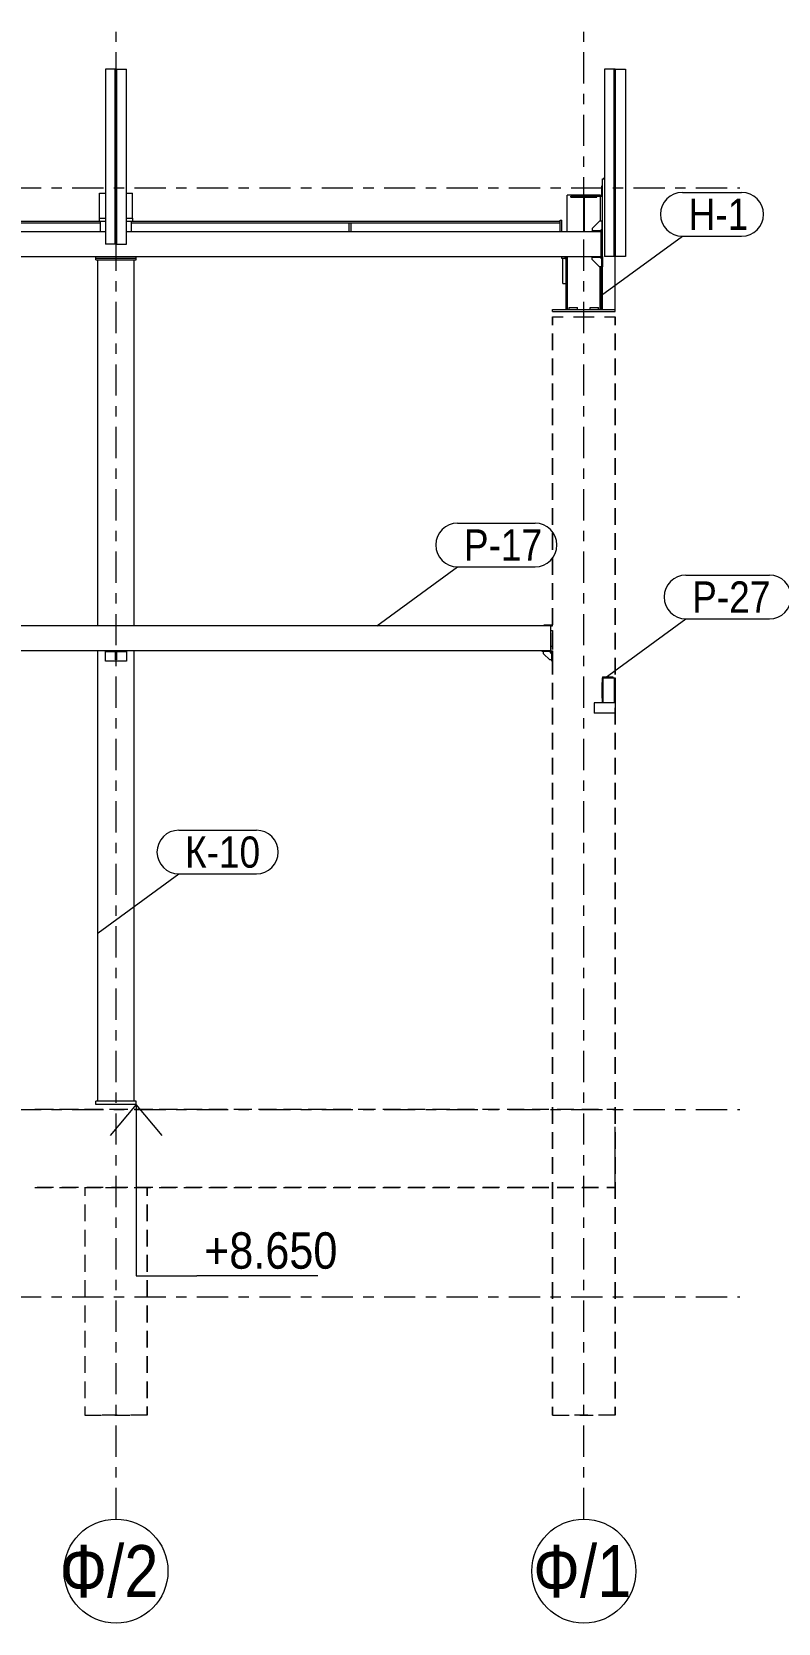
# Model space of a CAD drawing. Header units: millimetres. Extents: x -423 to 766, y -621 to 220.
# Drawn here: x 407.8 to 479.6, y -226.9 to -74 of the extents above; entities that cross this region are included whole.
import ezdxf

# ---------------------------------------------------------------- set-up
doc = ezdxf.new("R2010")
doc.units = ezdxf.units.MM
doc.linetypes.add('XKITLINE00', pattern=[0])
doc.linetypes.add('XKITLINE03', pattern=[6, 3, -1, 1, -1])
for name, color, linetype, lineweight in [('LevelText', 7, 'Continuous', 0), ('Part', 2, 'Continuous', 0), ('PartMark', 3, 'Continuous', 0), ('ReferenceModel', 1, 'Continuous', 0), ('S-GRID', 1, 'Continuous', 0)]:
    doc.layers.add(name, color=color, linetype=linetype, lineweight=lineweight)
doc.styles.add('GOST type A', font='ARIAL.TTF')

msp = doc.modelspace()

# ---------------------------------------------------------------- linework, layer by layer
at = {"layer": 'LevelText', "linetype": 'XKITLINE00', "lineweight": 0}
for p, q in [((417.88, -177.05), (415.38, -180.05)), ((417.88, -177.05), (417.88, -193.55)), ((420.38, -180.05), (417.88, -177.05)), ((417.88, -193.55), (423.7, -193.55)), ((435.36, -193.55), (423.7, -193.55))]:
    msp.add_line(p, q, dxfattribs=at)
at = {"layer": 'Part', "linetype": 'XKITLINE00', "lineweight": 0}
for p, q in [((415.93, -77.55), (414.93, -77.55)), ((414.93, -77.55), (414.93, -94.35)), ((415.85, -94.35), (415.85, -77.55)), ((415.93, -94.35), (415.93, -77.55)), ((415.93, -77.55), (416.93, -77.55)), ((415.93, -77.55), (415.93, -94.35)), ((416.01, -94.35), (416.01, -77.55)), ((416.93, -94.35), (416.93, -77.55)), ((463.93, -77.55), (462.93, -77.55)), ((462.93, -77.55), (462.93, -95.55)), ((463.85, -95.55), (463.85, -77.55)), ((463.93, -77.55), (464.93, -77.55)), ((463.93, -77.55), (463.93, -95.55)), ((464.93, -77.55), (464.93, -95.55)), ((462.73, -100.65), (462.73, -88.09)), ((462.73, -88.09), (462.93, -88.09)), ((462.93, -88.05), (462.78, -88.05)), ((462.78, -88.05), (462.78, -88.09)), ((414.33, -91.86), (414.33, -89.46)), ((414.33, -89.46), (414.93, -89.46)), ((416.93, -89.46), (417.53, -89.46)), ((417.53, -91.86), (417.53, -89.46)), ((459.33, -93.15), (459.33, -89.65)), ((462.53, -89.65), (459.33, -89.65)), ((459.68, -89.65), (459.68, -89.61)), ((459.68, -89.83), (459.68, -89.75)), ((459.68, -89.75), (462.18, -89.75)), ((459.68, -89.83), (462.18, -89.83)), ((460.89, -89.83), (460.89, -93.15)), ((460.89, -89.83), (460.97, -89.83)), ((460.97, -89.83), (460.97, -93.15)), ((461.73, -89.75), (461.73, -89.67)), ((461.73, -89.67), (462.65, -89.67)), ((462.18, -89.65), (462.18, -89.61)), ((462.18, -89.75), (462.73, -89.75)), ((462.18, -89.83), (462.18, -89.75)), ((462.53, -89.67), (462.53, -89.65)), ((462.53, -92.15), (462.53, -89.75)), ((462.65, -89.67), (462.65, -88.75)), ((462.65, -88.75), (462.73, -88.75)), ((417.53, -91.76), (417.53, -90.66)), ((460.89, -90.89), (460.97, -90.89)), ((462.53, -92.15), (462.53, -90.75)), ((371.93, -93.15), (414.93, -93.15)), ((373.21, -92.16), (414.43, -92.16)), ((373.21, -92.3), (414.43, -92.3)), ((414.33, -91.86), (414.93, -91.86)), ((414.33, -92.16), (414.33, -91.86)), ((414.43, -92.15), (414.93, -92.15)), ((414.43, -93.15), (414.43, -92.15)), ((414.43, -93.15), (414.93, -93.15)), ((416.93, -91.86), (417.53, -91.86)), ((416.93, -92.15), (417.43, -92.15)), ((416.93, -93.15), (462.59, -93.15)), ((416.93, -93.15), (417.43, -93.15)), ((417.43, -93.15), (417.43, -92.15)), ((417.43, -92.16), (458.65, -92.16)), ((417.43, -92.3), (458.65, -92.3)), ((417.53, -91.86), (417.53, -92.16)), ((438.35, -93.15), (438.35, -92.31)), ((438.35, -92.31), (438.51, -92.31)), ((438.51, -92.31), (438.51, -93.15)), ((458.65, -92.06), (458.81, -92.06)), ((458.65, -92.16), (458.65, -92.06)), ((458.65, -92.3), (458.65, -92.16)), ((458.65, -93.15), (458.65, -92.3)), ((458.81, -93.15), (458.81, -92.06)), ((462.45, -92.15), (461.73, -92.87)), ((461.73, -92.87), (461.73, -93.07)), ((462.65, -93.07), (461.73, -93.07)), ((461.73, -93.07), (461.73, -93.15)), ((461.73, -93.15), (462.73, -93.15)), ((462.65, -92.15), (462.45, -92.15)), ((462.5, -93.07), (462.65, -92.92)), ((462.53, -93.07), (462.53, -93.04)), ((462.53, -93.07), (462.53, -93.04)), ((462.59, -95.55), (462.59, -93.15)), ((462.63, -93.2), (462.59, -93.2)), ((462.63, -95.5), (462.63, -93.2)), ((462.73, -92.15), (462.65, -92.15)), ((462.65, -92.15), (462.65, -93.07)), ((462.73, -93.15), (462.73, -92.15)), ((415.93, -94.35), (414.93, -94.35)), ((415.93, -94.35), (416.93, -94.35)), ((462.63, -93.45), (462.64, -93.45)), ((462.63, -93.75), (462.64, -93.75)), ((462.64, -93.45), (462.64, -93.75)), ((462.64, -95.55), (462.64, -93.75)), ((371.93, -95.55), (462.59, -95.55)), ((373.21, -95.56), (413.98, -95.56)), ((413.98, -95.72), (413.98, -95.56)), ((413.98, -95.56), (417.88, -95.56)), ((413.98, -95.88), (413.98, -95.72)), ((413.98, -95.72), (417.88, -95.72)), ((413.98, -95.72), (417.88, -95.72)), ((413.98, -95.88), (417.88, -95.88)), ((414.19, -131.05), (414.19, -95.88)), ((417.67, -131.05), (417.67, -95.88)), ((417.88, -95.56), (458.65, -95.56)), ((417.88, -95.72), (417.88, -95.56)), ((417.88, -95.88), (417.88, -95.72)), ((458.65, -95.56), (458.65, -95.55)), ((458.65, -95.56), (458.81, -95.56)), ((458.81, -95.75), (458.81, -95.55)), ((459.11, -95.75), (458.81, -95.75)), ((458.92, -98.15), (458.92, -95.75)), ((459.11, -95.55), (459.11, -95.75)), ((459.11, -95.75), (459.21, -95.75)), ((459.21, -95.75), (459.21, -95.55)), ((459.21, -95.75), (459.22, -95.75)), ((459.22, -100.65), (459.22, -95.55)), ((459.37, -100.65), (459.37, -95.55)), ((461.73, -95.63), (461.73, -95.55)), ((461.73, -95.55), (462.73, -95.55)), ((462.65, -95.63), (461.73, -95.63)), ((461.73, -95.83), (461.73, -95.63)), ((462.45, -96.55), (461.73, -95.83)), ((462.65, -95.78), (462.5, -95.63)), ((462.59, -95.5), (462.63, -95.5)), ((462.64, -95.77), (462.64, -95.63)), ((462.65, -96.55), (462.65, -95.63)), ((462.73, -95.55), (462.73, -96.55)), ((463.93, -95.55), (462.93, -95.55)), ((463.93, -100.65), (463.93, -95.55)), ((464.93, -95.55), (463.93, -95.55)), ((462.65, -96.55), (462.45, -96.55)), ((462.49, -100.65), (462.49, -96.55)), ((462.64, -100.65), (462.64, -96.55)), ((462.73, -96.55), (462.65, -96.55)), ((458.92, -98.15), (459.22, -98.15)), ((457.93, -100.85), (457.93, -100.65)), ((457.93, -100.65), (463.93, -100.65)), ((457.93, -100.85), (463.93, -100.85)), ((459.53, -100.65), (459.53, -100.45)), ((459.53, -100.45), (460.33, -100.45)), ((460.33, -100.65), (460.33, -100.45)), ((461.53, -100.65), (461.53, -100.45)), ((461.53, -100.45), (462.33, -100.45)), ((462.33, -100.65), (462.33, -100.45)), ((462.73, -100.65), (463.93, -100.65)), ((463.93, -100.85), (463.93, -100.65)), ((457.73, -131.05), (374.13, -131.05)), ((457.13, -131.05), (457.13, -130.97)), ((457.13, -130.97), (457.93, -130.97)), ((457.73, -131.05), (457.93, -131.05)), ((457.73, -131.05), (457.73, -133.45)), ((457.77, -131.09), (457.73, -131.09)), ((457.77, -133.41), (457.77, -131.09)), ((457.77, -131.5), (457.93, -131.5)), ((457.93, -131.05), (457.93, -130.97)), ((457.93, -131.5), (457.93, -133)), ((457.77, -133), (457.93, -133)), ((457.73, -133.45), (374.13, -133.45)), ((414.19, -176.75), (414.19, -133.45)), ((414.93, -134.45), (414.93, -133.45)), ((414.93, -133.53), (416.93, -133.53)), ((416.93, -134.45), (414.93, -134.45)), ((415.88, -134.33), (415.88, -133.53)), ((415.88, -133.73), (415.98, -133.73)), ((415.98, -134.33), (415.88, -134.33)), ((415.98, -133.53), (415.98, -134.33)), ((416.93, -133.45), (416.93, -134.45)), ((417.67, -176.75), (417.67, -133.45)), ((456.93, -133.53), (456.93, -133.45)), ((456.93, -133.45), (457.93, -133.45)), ((457.85, -133.53), (456.93, -133.53)), ((457.05, -133.73), (457.05, -133.53)), ((457.65, -134.33), (457.05, -133.73)), ((457.85, -133.73), (457.65, -133.53)), ((457.85, -134.33), (457.65, -134.33)), ((457.73, -133.41), (457.77, -133.41)), ((457.85, -134.45), (457.85, -133.53)), ((457.93, -134.45), (457.85, -134.45)), ((457.93, -133.45), (457.93, -134.45)), ((462.73, -135.97), (463.73, -135.97)), ((462.73, -135.97), (462.73, -136.05)), ((462.73, -136.05), (463.73, -136.05)), ((462.73, -136.5), (462.73, -136.05)), ((463.89, -136.09), (462.77, -136.09)), ((462.77, -136.09), (462.77, -138.41)), ((463.73, -135.97), (463.73, -136.05)), ((463.73, -136.05), (463.93, -136.05)), ((463.89, -138.41), (463.89, -136.09)), ((463.93, -136.05), (463.93, -138.45)), ((462.65, -136.5), (462.65, -138)), ((462.65, -136.5), (462.73, -136.5)), ((462.73, -136.5), (462.73, -138)), ((463.93, -138.45), (461.93, -138.45)), ((461.93, -138.45), (461.93, -139.45)), ((462.65, -138), (462.73, -138)), ((462.73, -138.45), (462.73, -138)), ((462.77, -138.41), (463.89, -138.41)), ((463.93, -138.45), (463.93, -139.45)), ((463.93, -139.45), (461.93, -139.45)), ((413.98, -177.05), (413.98, -176.75)), ((417.88, -176.75), (413.98, -176.75)), ((417.88, -177.05), (413.98, -177.05)), ((417.88, -177.05), (417.88, -176.75))]:
    msp.add_line(p, q, dxfattribs=at)
at = {"layer": 'PartMark', "linetype": 'XKITLINE00', "lineweight": 0}
for p, q in [((470.41, -89.39), (476.11, -89.39)), ((462.64, -99.27), (470.41, -93.59)), ((470.41, -93.59), (476.11, -93.59)), ((448.79, -121.18), (456.24, -121.18)), ((441.01, -131.06), (448.79, -125.38)), ((448.79, -125.38), (456.24, -125.38)), ((470.75, -126.18), (478.79, -126.18)), ((462.97, -136.06), (470.75, -130.38)), ((470.75, -130.38), (478.79, -130.38)), ((421.97, -150.7), (429.43, -150.7)), ((414.2, -160.57), (421.97, -154.9)), ((421.97, -154.9), (429.43, -154.9))]:
    msp.add_line(p, q, dxfattribs=at)
for centre, start, end in [((470.41, -91.49), 90, 270), ((476.11, -91.49), 270, 90), ((448.79, -123.28), 90, 270), ((456.24, -123.28), 270, 90), ((470.75, -128.28), 90, 270), ((478.79, -128.28), 270, 90), ((421.97, -152.8), 90, 270), ((429.43, -152.8), 270, 90)]:
    msp.add_arc(centre, 2.1, start, end, dxfattribs=at)
at = {"layer": 'ReferenceModel', "linetype": 'XKITLINE00', "lineweight": 0}
for p, q in [((457.93, -101.35), (457.93, -102.15)), ((457.93, -101.35), (458.93, -101.35)), ((457.93, -102.15), (457.93, -101.35)), ((457.93, -101.35), (458.93, -101.35)), ((457.93, -101.35), (457.93, -102.15)), ((457.93, -101.35), (458.93, -101.35)), ((459.93, -101.35), (461.93, -101.35)), ((459.93, -101.35), (461.93, -101.35)), ((459.93, -101.35), (461.93, -101.35)), ((462.93, -101.35), (463.93, -101.35)), ((462.93, -101.35), (463.93, -101.35)), ((462.93, -101.35), (463.93, -101.35)), ((463.93, -101.35), (463.93, -102.15)), ((463.93, -102.15), (463.93, -101.35)), ((463.93, -101.35), (463.93, -102.15)), ((457.93, -102.95), (457.93, -104.55)), ((457.93, -104.55), (457.93, -102.95)), ((457.93, -102.95), (457.93, -104.55)), ((463.93, -102.95), (463.93, -104.55)), ((463.93, -104.55), (463.93, -102.95)), ((463.93, -102.95), (463.93, -104.55)), ((457.93, -105.35), (457.93, -106.95)), ((457.93, -106.95), (457.93, -105.35)), ((457.93, -105.35), (457.93, -106.95)), ((463.93, -105.35), (463.93, -106.95)), ((463.93, -106.95), (463.93, -105.35)), ((463.93, -105.35), (463.93, -106.95)), ((457.93, -107.75), (457.93, -109.35)), ((457.93, -109.35), (457.93, -107.75)), ((457.93, -107.75), (457.93, -109.35)), ((463.93, -107.75), (463.93, -109.35)), ((463.93, -109.35), (463.93, -107.75)), ((463.93, -107.75), (463.93, -109.35)), ((457.93, -110.15), (457.93, -111.75)), ((457.93, -111.75), (457.93, -110.15)), ((457.93, -110.15), (457.93, -111.75)), ((463.93, -110.15), (463.93, -111.75)), ((463.93, -111.75), (463.93, -110.15)), ((463.93, -110.15), (463.93, -111.75)), ((457.93, -112.55), (457.93, -114.15)), ((457.93, -114.15), (457.93, -112.55)), ((457.93, -112.55), (457.93, -114.15)), ((463.93, -112.55), (463.93, -114.15)), ((463.93, -114.15), (463.93, -112.55)), ((463.93, -112.55), (463.93, -114.15)), ((457.93, -114.95), (457.93, -116.55)), ((457.93, -116.55), (457.93, -114.95)), ((457.93, -114.95), (457.93, -116.55)), ((463.93, -114.95), (463.93, -116.55)), ((463.93, -116.55), (463.93, -114.95)), ((463.93, -114.95), (463.93, -116.55)), ((457.93, -117.35), (457.93, -118.95)), ((457.93, -118.95), (457.93, -117.35)), ((457.93, -117.35), (457.93, -118.95)), ((463.93, -117.35), (463.93, -118.95)), ((463.93, -118.95), (463.93, -117.35)), ((463.93, -117.35), (463.93, -118.95)), ((457.93, -119.75), (457.93, -121.35)), ((457.93, -121.35), (457.93, -119.75)), ((457.93, -119.75), (457.93, -121.35)), ((463.93, -119.75), (463.93, -121.35)), ((463.93, -121.35), (463.93, -119.75)), ((463.93, -119.75), (463.93, -121.35)), ((457.93, -122.15), (457.93, -123.75)), ((457.93, -123.75), (457.93, -122.15)), ((457.93, -122.15), (457.93, -123.75)), ((463.93, -122.15), (463.93, -123.75)), ((463.93, -123.75), (463.93, -122.15)), ((463.93, -122.15), (463.93, -123.75)), ((457.93, -124.55), (457.93, -126.14)), ((457.93, -126.14), (457.93, -124.55)), ((457.93, -124.55), (457.93, -126.14)), ((463.93, -124.55), (463.93, -126.14)), ((463.93, -126.14), (463.93, -124.55)), ((463.93, -124.55), (463.93, -126.14)), ((457.93, -126.94), (457.93, -128.54)), ((457.93, -128.54), (457.93, -126.94)), ((457.93, -126.94), (457.93, -128.54)), ((463.93, -126.94), (463.93, -128.54)), ((463.93, -128.54), (463.93, -126.94)), ((463.93, -126.94), (463.93, -128.54)), ((457.93, -129.34), (457.93, -130.94)), ((457.93, -130.94), (457.93, -129.34)), ((457.93, -129.34), (457.93, -130.94)), ((463.93, -129.34), (463.93, -130.94)), ((463.93, -130.94), (463.93, -129.34)), ((463.93, -129.34), (463.93, -130.94)), ((457.93, -131.74), (457.93, -133.34)), ((457.93, -133.34), (457.93, -131.74)), ((457.93, -131.74), (457.93, -133.34)), ((463.93, -131.74), (463.93, -133.34)), ((463.93, -133.34), (463.93, -131.74)), ((463.93, -131.74), (463.93, -133.34)), ((457.93, -134.14), (457.93, -135.74)), ((457.93, -135.74), (457.93, -134.14)), ((457.93, -134.14), (457.93, -135.74)), ((463.93, -134.14), (463.93, -135.74)), ((463.93, -135.74), (463.93, -134.14)), ((463.93, -134.14), (463.93, -135.74)), ((457.93, -136.54), (457.93, -138.14)), ((457.93, -138.14), (457.93, -136.54)), ((457.93, -136.54), (457.93, -138.14)), ((463.93, -136.54), (463.93, -138.14)), ((463.93, -138.14), (463.93, -136.54)), ((463.93, -136.54), (463.93, -138.14)), ((457.93, -138.94), (457.93, -140.54)), ((457.93, -140.54), (457.93, -138.94)), ((457.93, -138.94), (457.93, -140.54)), ((463.93, -138.94), (463.93, -140.54)), ((463.93, -140.54), (463.93, -138.94)), ((463.93, -138.94), (463.93, -140.54)), ((457.93, -141.34), (457.93, -142.94)), ((457.93, -142.94), (457.93, -141.34)), ((457.93, -141.34), (457.93, -142.94)), ((463.93, -141.34), (463.93, -142.94)), ((463.93, -142.94), (463.93, -141.34)), ((463.93, -141.34), (463.93, -142.94)), ((457.93, -143.74), (457.93, -145.34)), ((457.93, -145.34), (457.93, -143.74)), ((457.93, -143.74), (457.93, -145.34)), ((463.93, -143.74), (463.93, -145.34)), ((463.93, -145.34), (463.93, -143.74)), ((463.93, -143.74), (463.93, -145.34)), ((457.93, -146.14), (457.93, -147.74)), ((457.93, -147.74), (457.93, -146.14)), ((457.93, -146.14), (457.93, -147.74)), ((463.93, -146.14), (463.93, -147.74)), ((463.93, -147.74), (463.93, -146.14)), ((463.93, -146.14), (463.93, -147.74)), ((457.93, -148.54), (457.93, -150.14)), ((457.93, -150.14), (457.93, -148.54)), ((457.93, -148.54), (457.93, -150.14)), ((463.93, -148.54), (463.93, -150.14)), ((463.93, -150.14), (463.93, -148.54)), ((463.93, -148.54), (463.93, -150.14)), ((457.93, -150.94), (457.93, -152.54)), ((457.93, -152.54), (457.93, -150.94)), ((457.93, -150.94), (457.93, -152.54)), ((463.93, -150.94), (463.93, -152.54)), ((463.93, -152.54), (463.93, -150.94)), ((463.93, -150.94), (463.93, -152.54)), ((457.93, -153.34), (457.93, -154.94)), ((457.93, -154.94), (457.93, -153.34)), ((457.93, -153.34), (457.93, -154.94)), ((463.93, -153.34), (463.93, -154.94)), ((463.93, -154.94), (463.93, -153.34)), ((463.93, -153.34), (463.93, -154.94)), ((457.93, -155.74), (457.93, -157.34)), ((457.93, -157.34), (457.93, -155.74)), ((457.93, -155.74), (457.93, -157.34)), ((463.93, -155.74), (463.93, -157.34)), ((463.93, -157.34), (463.93, -155.74)), ((463.93, -155.74), (463.93, -157.34)), ((457.93, -158.14), (457.93, -159.74)), ((457.93, -159.74), (457.93, -158.14)), ((457.93, -158.14), (457.93, -159.74)), ((463.93, -158.14), (463.93, -159.74)), ((463.93, -159.74), (463.93, -158.14)), ((463.93, -158.14), (463.93, -159.74)), ((457.93, -160.54), (457.93, -162.14)), ((457.93, -162.14), (457.93, -160.54)), ((457.93, -160.54), (457.93, -162.14)), ((463.93, -160.54), (463.93, -162.14)), ((463.93, -162.14), (463.93, -160.54)), ((463.93, -160.54), (463.93, -162.14)), ((457.93, -162.94), (457.93, -164.53)), ((457.93, -164.53), (457.93, -162.94)), ((457.93, -162.94), (457.93, -164.53)), ((463.93, -162.94), (463.93, -164.53)), ((463.93, -164.53), (463.93, -162.94)), ((463.93, -162.94), (463.93, -164.53)), ((457.93, -165.33), (457.93, -166.93)), ((457.93, -166.93), (457.93, -165.33)), ((457.93, -165.33), (457.93, -166.93)), ((463.93, -165.33), (463.93, -166.93)), ((463.93, -166.93), (463.93, -165.33)), ((463.93, -165.33), (463.93, -166.93)), ((457.93, -167.73), (457.93, -169.33)), ((457.93, -169.33), (457.93, -167.73)), ((457.93, -167.73), (457.93, -169.33)), ((463.93, -167.73), (463.93, -169.33)), ((463.93, -169.33), (463.93, -167.73)), ((463.93, -167.73), (463.93, -169.33)), ((457.93, -170.13), (457.93, -171.73)), ((457.93, -171.73), (457.93, -170.13)), ((457.93, -170.13), (457.93, -171.73)), ((463.93, -170.13), (463.93, -171.73)), ((463.93, -171.73), (463.93, -170.13)), ((463.93, -170.13), (463.93, -171.73)), ((457.93, -172.53), (457.93, -174.13)), ((457.93, -174.13), (457.93, -172.53)), ((457.93, -172.53), (457.93, -174.13)), ((463.93, -172.53), (463.93, -174.13)), ((463.93, -174.13), (463.93, -172.53)), ((463.93, -172.53), (463.93, -174.13)), ((457.93, -174.93), (457.93, -176.53)), ((457.93, -176.53), (457.93, -174.93)), ((457.93, -174.93), (457.93, -176.53)), ((463.93, -174.93), (463.93, -176.53)), ((463.93, -176.53), (463.93, -174.93)), ((463.93, -174.93), (463.93, -176.53)), ((457.93, -177.33), (457.93, -178.93)), ((457.93, -178.93), (457.93, -177.33)), ((457.93, -177.33), (457.93, -178.93)), ((463.93, -177.33), (463.93, -178.93)), ((463.93, -178.93), (463.93, -177.33)), ((463.93, -177.33), (463.93, -178.93)), ((409.71, -177.55), (408.11, -177.55)), ((409.93, -177.55), (408.34, -177.55)), ((412.1, -177.55), (410.5, -177.55)), ((412.31, -177.55), (410.73, -177.55)), ((414.49, -177.55), (412.9, -177.55)), ((414.7, -177.55), (413.11, -177.55)), ((416.88, -177.55), (415.29, -177.55)), ((417.08, -177.55), (415.49, -177.55)), ((419.28, -177.55), (417.68, -177.55)), ((419.46, -177.55), (417.87, -177.55)), ((421.67, -177.55), (420.07, -177.55)), ((421.84, -177.55), (420.26, -177.55)), ((424.06, -177.55), (422.47, -177.55)), ((424.23, -177.55), (422.64, -177.55)), ((426.45, -177.55), (424.86, -177.55)), ((426.61, -177.55), (425.02, -177.55)), ((428.85, -177.55), (427.25, -177.55)), ((428.99, -177.55), (427.4, -177.55)), ((431.24, -177.55), (429.64, -177.55)), ((431.37, -177.55), (429.78, -177.55)), ((433.63, -177.55), (432.03, -177.55)), ((433.76, -177.55), (432.17, -177.55)), ((436.02, -177.55), (434.43, -177.55)), ((436.14, -177.55), (434.55, -177.55)), ((438.41, -177.55), (436.82, -177.55)), ((438.52, -177.55), (436.93, -177.55)), ((440.81, -177.55), (439.21, -177.55)), ((440.9, -177.55), (439.31, -177.55)), ((443.2, -177.55), (441.6, -177.55)), ((443.28, -177.55), (441.7, -177.55)), ((445.59, -177.55), (444, -177.55)), ((445.67, -177.55), (444.08, -177.55)), ((447.98, -177.55), (446.39, -177.55)), ((448.05, -177.55), (446.46, -177.55)), ((450.38, -177.55), (448.78, -177.55)), ((450.43, -177.55), (448.84, -177.55)), ((452.77, -177.55), (451.17, -177.55)), ((452.81, -177.55), (451.23, -177.55)), ((455.16, -177.55), (453.57, -177.55)), ((455.2, -177.55), (453.61, -177.55)), ((457.55, -177.55), (455.96, -177.55)), ((457.58, -177.55), (455.99, -177.55)), ((459.94, -177.55), (458.35, -177.55)), ((459.96, -177.55), (458.37, -177.55)), ((462.34, -177.55), (460.74, -177.55)), ((462.34, -177.55), (460.76, -177.55)), ((463.93, -177.55), (463.13, -177.55)), ((463.93, -177.55), (463.14, -177.55)), ((463.93, -178.38), (463.93, -177.55)), ((463.93, -178.73), (463.93, -177.55)), ((457.93, -179.73), (457.93, -181.33)), ((457.93, -181.33), (457.93, -179.73)), ((457.93, -179.73), (457.93, -181.33)), ((463.93, -180.88), (463.93, -179.22)), ((463.93, -179.73), (463.93, -181.33)), ((463.93, -181.33), (463.93, -179.73)), ((463.93, -179.73), (463.93, -181.33)), ((463.93, -182.28), (463.93, -179.91)), ((463.93, -183.38), (463.93, -181.72)), ((457.93, -182.13), (457.93, -183.73)), ((457.93, -183.73), (457.93, -182.13)), ((457.93, -182.13), (457.93, -183.73)), ((463.93, -182.13), (463.93, -183.73)), ((463.93, -183.73), (463.93, -182.13)), ((463.93, -182.13), (463.93, -183.73)), ((463.93, -184.64), (463.93, -183.46)), ((408.11, -185.05), (409.71, -185.05)), ((409.93, -185.05), (408.34, -185.05)), ((410.5, -185.05), (412.1, -185.05)), ((412.31, -185.05), (410.73, -185.05)), ((412.9, -185.05), (414.49, -185.05)), ((412.93, -185.05), (412.93, -185.05)), ((412.93, -185.05), (412.93, -185.86)), ((412.93, -185.05), (413.93, -185.05)), ((412.93, -185.05), (412.93, -185.86)), ((412.93, -185.05), (413.93, -185.05)), ((412.93, -185.05), (412.93, -185.86)), ((412.93, -185.05), (413.93, -185.05)), ((414.7, -185.05), (413.11, -185.05)), ((414.93, -185.05), (416.93, -185.05)), ((414.93, -185.05), (416.93, -185.05)), ((414.93, -185.05), (416.93, -185.05)), ((415.29, -185.05), (416.88, -185.05)), ((417.08, -185.05), (415.49, -185.05)), ((417.68, -185.05), (419.28, -185.05)), ((419.46, -185.05), (417.87, -185.05)), ((417.93, -185.05), (418.93, -185.05)), ((417.93, -185.05), (418.93, -185.05)), ((417.93, -185.05), (418.93, -185.05)), ((418.93, -185.05), (418.93, -185.86)), ((418.93, -185.05), (418.93, -185.86)), ((418.93, -185.86), (418.93, -185.05)), ((420.07, -185.05), (421.67, -185.05)), ((421.84, -185.05), (420.26, -185.05)), ((422.47, -185.05), (424.06, -185.05)), ((424.23, -185.05), (422.64, -185.05)), ((424.86, -185.05), (426.45, -185.05)), ((426.61, -185.05), (425.02, -185.05)), ((427.25, -185.05), (428.85, -185.05)), ((428.99, -185.05), (427.4, -185.05)), ((429.64, -185.05), (431.24, -185.05)), ((431.37, -185.05), (429.78, -185.05)), ((432.03, -185.05), (433.63, -185.05)), ((433.76, -185.05), (432.17, -185.05)), ((434.43, -185.05), (436.02, -185.05)), ((436.14, -185.05), (434.55, -185.05)), ((436.82, -185.05), (438.41, -185.05)), ((438.52, -185.05), (436.93, -185.05)), ((439.21, -185.05), (440.81, -185.05)), ((440.9, -185.05), (439.31, -185.05)), ((441.6, -185.05), (443.2, -185.05)), ((443.28, -185.05), (441.7, -185.05)), ((444, -185.05), (445.59, -185.05)), ((445.67, -185.05), (444.08, -185.05)), ((446.39, -185.05), (447.98, -185.05)), ((448.05, -185.05), (446.46, -185.05)), ((448.78, -185.05), (450.38, -185.05)), ((450.43, -185.05), (448.84, -185.05)), ((451.17, -185.05), (452.77, -185.05)), ((452.81, -185.05), (451.23, -185.05)), ((453.57, -185.05), (455.16, -185.05)), ((455.2, -185.05), (453.61, -185.05)), ((455.96, -185.05), (457.55, -185.05)), ((457.58, -185.05), (455.99, -185.05)), ((457.93, -184.53), (457.93, -186.13)), ((457.93, -186.13), (457.93, -184.53)), ((457.93, -184.53), (457.93, -186.13)), ((458.35, -185.05), (459.94, -185.05)), ((459.96, -185.05), (458.37, -185.05)), ((460.74, -185.05), (462.34, -185.05)), ((462.34, -185.05), (460.76, -185.05)), ((463.13, -185.05), (463.93, -185.05)), ((463.93, -185.05), (463.14, -185.05)), ((463.93, -185.05), (463.93, -184.22)), ((463.93, -184.53), (463.93, -186.13)), ((463.93, -186.13), (463.93, -184.53)), ((463.93, -184.53), (463.93, -186.13)), ((463.93, -184.64), (463.93, -185.05)), ((412.93, -186.67), (412.93, -188.29)), ((412.93, -186.67), (412.93, -188.29)), ((412.93, -186.67), (412.93, -188.29)), ((418.93, -186.67), (418.93, -188.29)), ((418.93, -186.67), (418.93, -188.29)), ((418.93, -188.29), (418.93, -186.67)), ((457.93, -186.93), (457.93, -188.53)), ((457.93, -188.53), (457.93, -186.93)), ((457.93, -186.93), (457.93, -188.53)), ((463.93, -186.93), (463.93, -188.53)), ((463.93, -188.53), (463.93, -186.93)), ((463.93, -186.93), (463.93, -188.53)), ((412.93, -189.1), (412.93, -190.72)), ((412.93, -189.1), (412.93, -190.72)), ((412.93, -189.1), (412.93, -190.72)), ((418.93, -189.1), (418.93, -190.72)), ((418.93, -189.1), (418.93, -190.72)), ((418.93, -190.72), (418.93, -189.1)), ((457.93, -189.33), (457.93, -190.93)), ((457.93, -190.93), (457.93, -189.33)), ((457.93, -189.33), (457.93, -190.93)), ((463.93, -189.33), (463.93, -190.93)), ((463.93, -190.93), (463.93, -189.33)), ((463.93, -189.33), (463.93, -190.93)), ((412.93, -191.53), (412.93, -193.15)), ((412.93, -191.53), (412.93, -193.15)), ((412.93, -191.53), (412.93, -193.15)), ((418.93, -191.53), (418.93, -193.15)), ((418.93, -191.53), (418.93, -193.15)), ((418.93, -193.15), (418.93, -191.53)), ((457.93, -191.73), (457.93, -193.33)), ((457.93, -193.33), (457.93, -191.73)), ((457.93, -191.73), (457.93, -193.33)), ((463.93, -191.73), (463.93, -193.33)), ((463.93, -193.33), (463.93, -191.73)), ((463.93, -191.73), (463.93, -193.33)), ((412.93, -193.96), (412.93, -195.58)), ((412.93, -193.96), (412.93, -195.58)), ((412.93, -193.96), (412.93, -195.58)), ((418.93, -193.96), (418.93, -195.58)), ((418.93, -193.96), (418.93, -195.58)), ((418.93, -195.58), (418.93, -193.96)), ((457.93, -194.13), (457.93, -195.73)), ((457.93, -195.73), (457.93, -194.13)), ((457.93, -194.13), (457.93, -195.73)), ((463.93, -194.13), (463.93, -195.73)), ((463.93, -195.73), (463.93, -194.13)), ((463.93, -194.13), (463.93, -195.73)), ((412.93, -196.39), (412.93, -198.01)), ((412.93, -196.39), (412.93, -198.01)), ((412.93, -196.39), (412.93, -198.01)), ((418.93, -196.39), (418.93, -198.01)), ((418.93, -196.39), (418.93, -198.01)), ((418.93, -198.01), (418.93, -196.39)), ((457.93, -196.53), (457.93, -198.13)), ((457.93, -198.13), (457.93, -196.53)), ((457.93, -196.53), (457.93, -198.13)), ((463.93, -196.53), (463.93, -198.13)), ((463.93, -198.13), (463.93, -196.53)), ((463.93, -196.53), (463.93, -198.13)), ((412.93, -198.82), (412.93, -200.44)), ((412.93, -198.82), (412.93, -200.44)), ((412.93, -198.82), (412.93, -200.44)), ((418.93, -198.82), (418.93, -200.44)), ((418.93, -198.82), (418.93, -200.44)), ((418.93, -200.44), (418.93, -198.82)), ((457.93, -198.93), (457.93, -200.53)), ((457.93, -200.53), (457.93, -198.93)), ((457.93, -198.93), (457.93, -200.53)), ((463.93, -198.93), (463.93, -200.53)), ((463.93, -200.53), (463.93, -198.93)), ((463.93, -198.93), (463.93, -200.53)), ((412.93, -201.25), (412.93, -202.87)), ((412.93, -201.25), (412.93, -202.87)), ((412.93, -201.25), (412.93, -202.87)), ((418.93, -201.25), (418.93, -202.87)), ((418.93, -201.25), (418.93, -202.87)), ((418.93, -202.87), (418.93, -201.25)), ((457.93, -201.33), (457.93, -202.92)), ((457.93, -202.92), (457.93, -201.33)), ((457.93, -201.33), (457.93, -202.92)), ((463.93, -201.33), (463.93, -202.92)), ((463.93, -202.92), (463.93, -201.33)), ((463.93, -201.33), (463.93, -202.92)), ((412.93, -203.68), (412.93, -205.3)), ((412.93, -203.68), (412.93, -205.3)), ((412.93, -203.68), (412.93, -205.3)), ((418.93, -203.68), (418.93, -205.3)), ((418.93, -203.68), (418.93, -205.3)), ((418.93, -205.3), (418.93, -203.68)), ((457.93, -203.72), (457.93, -205.32)), ((457.93, -205.32), (457.93, -203.72)), ((457.93, -203.72), (457.93, -205.32)), ((463.93, -203.72), (463.93, -205.32)), ((463.93, -205.32), (463.93, -203.72)), ((463.93, -203.72), (463.93, -205.32)), ((412.93, -206.11), (412.93, -206.92)), ((412.93, -206.11), (412.93, -206.92)), ((412.93, -206.11), (412.93, -206.92)), ((418.93, -206.11), (418.93, -206.92)), ((418.93, -206.11), (418.93, -206.92)), ((418.93, -206.92), (418.93, -206.11)), ((457.93, -206.12), (457.93, -206.92)), ((457.93, -206.92), (457.93, -206.12)), ((457.93, -206.12), (457.93, -206.92)), ((463.93, -206.12), (463.93, -206.92)), ((463.93, -206.92), (463.93, -206.12)), ((463.93, -206.12), (463.93, -206.92)), ((412.93, -206.92), (414.37, -206.92)), ((412.93, -206.92), (414.52, -206.92)), ((416.05, -206.92), (414.6, -206.92)), ((415.82, -206.92), (417.26, -206.92)), ((418.93, -206.92), (417.34, -206.92)), ((418.93, -206.92), (417.49, -206.92)), ((457.93, -206.92), (457.93, -206.92)), ((457.93, -206.92), (457.93, -206.92)), ((457.93, -206.92), (459.52, -206.92)), ((457.93, -206.92), (459.23, -206.92)), ((461.33, -206.92), (460.03, -206.92)), ((460.54, -206.92), (461.84, -206.92)), ((463.93, -206.92), (462.34, -206.92)), ((463.93, -206.92), (462.63, -206.92)), ((463.93, -206.92), (463.93, -206.92)), ((463.93, -206.92), (463.93, -206.92))]:
    msp.add_line(p, q, dxfattribs=at)
at = {"layer": 'S-GRID', "linetype": 'XKITLINE03', "lineweight": 0}
for p, q in [((415.93, -216.92), (415.93, -73.95)), ((460.93, -216.92), (460.93, -73.95)), ((279.72, -88.95), (475.93, -88.95)), ((279.72, -177.55), (475.93, -177.55)), ((279.72, -195.55), (475.93, -195.55))]:
    msp.add_line(p, q, dxfattribs=at)
at = {"layer": 'S-GRID', "linetype": 'XKITLINE00', "lineweight": 0}
for centre in [(415.93, -221.92), (460.93, -221.92)]:
    msp.add_circle(centre, 5, dxfattribs=at)

# ---------------------------------------------------------------- texts
at = {"layer": 'LevelText', "style": 'GOST type A', "width": 0.85}
msp.add_text('+8.650', height=3.5, dxfattribs=at).set_placement((424.4, -192.85))
at = {"layer": 'PartMark', "style": 'GOST type A', "width": 0.85}
for s, p in [('Н-1', (471.01, -92.99)), ('Р-17', (449.39, -124.78)), ('Р-27', (471.35, -129.78)), ('К-10', (422.57, -154.3))]:
    msp.add_text(s, height=3, dxfattribs=at).set_placement(p)
at = {"layer": 'S-GRID', "style": 'GOST type A', "width": 0.85}
for s, p in [('Ф/2', (410.56, -224.42)), ('Ф/1', (456.05, -224.42))]:
    msp.add_text(s, height=5, dxfattribs=at).set_placement(p)

doc.saveas('drawing.dxf')
